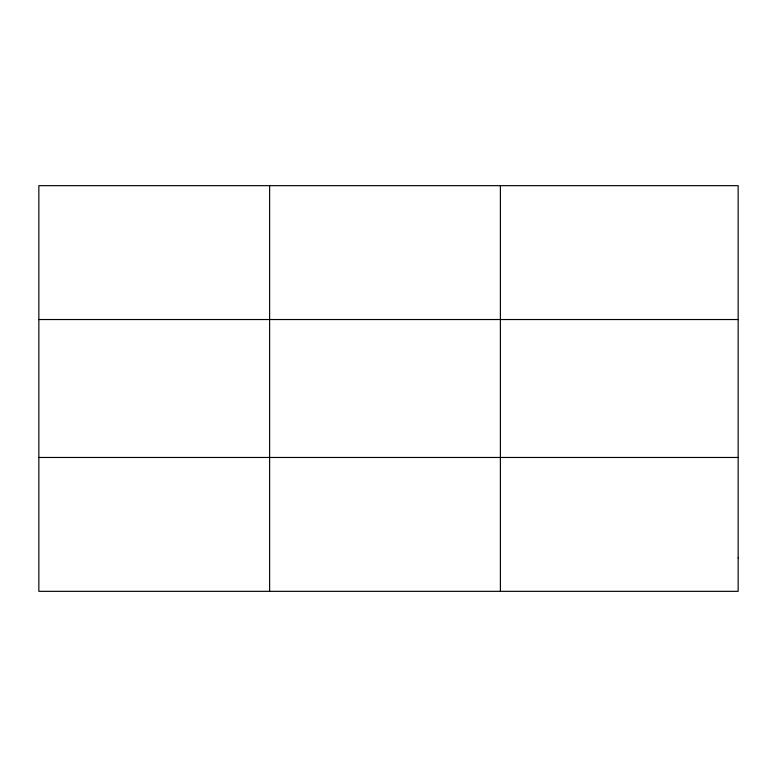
<?xml version="1.0" encoding="UTF-8"?>
<svg xmlns="http://www.w3.org/2000/svg" width="777" height="777" viewBox="0 0 777 777"><rect width="100%" height="100%" fill="white"/><g stroke="black" fill="none" stroke-linecap="round" stroke-linejoin="round"><path stroke-width="1.17" d="M269.619 185.664L269.619 591.336M500.388 185.664L500.388 591.336M38.85 319.532L738.15 319.532M38.85 457.468L738.15 457.468M738.15 557.876L738.15 591.336L38.85 591.336L38.85 185.664L738.15 185.664L738.15 557.876"/></g></svg>
